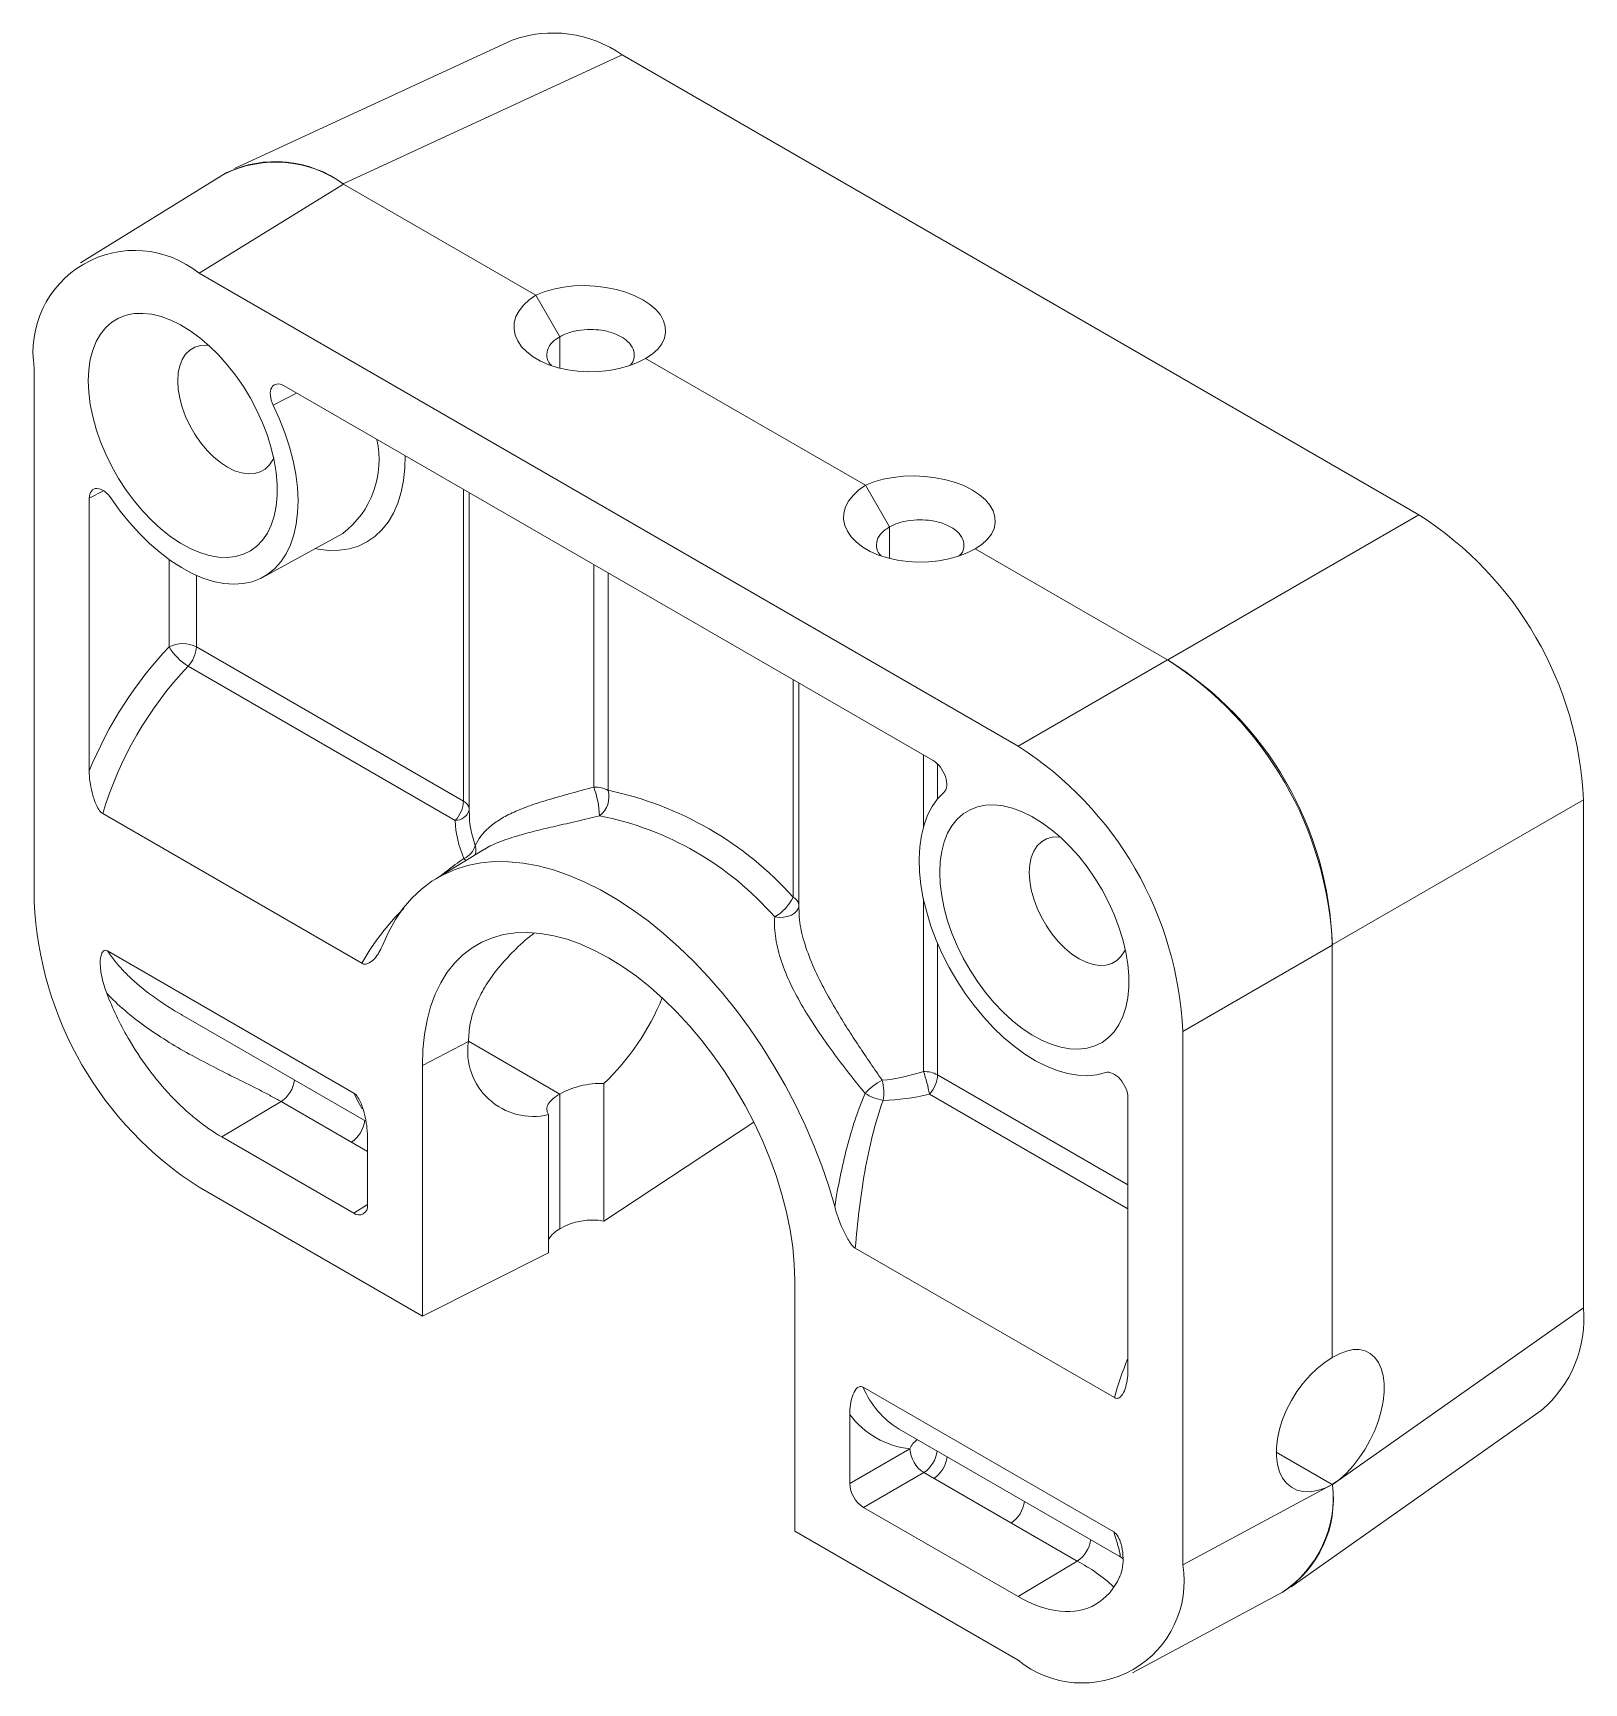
# Paper-space layout '_Isometric' of a CAD drawing. Header units: millimetres. Extents: x -18.6 to 21.3, y -15.3 to 27.2.
import ezdxf

# ---------------------------------------------------------------- set-up
doc = ezdxf.new("R2010")
doc.units = ezdxf.units.MM

psp = doc.layouts.new('_Isometric')

# ---------------------------------------------------------------- linework, layer by layer
at = {"color": 7, "linetype": 'Continuous', "lineweight": 15}
for p, q in [((-6.267, 26.975), (-13.416, 23.67)), ((-3.431, 26.594), (-10.612, 23.274)), ((17.078, 14.754), (-3.431, 26.594)), ((-13.628, 23.556), (-17.376, 21.239)), ((-10.607, 23.271), (-14.324, 20.973)), ((-10.612, 23.274), (-10.607, 23.271)), ((-5.657, 20.413), (-10.607, 23.271)), ((6.758, 8.802), (-14.324, 20.973)), ((-5.038, 19.341), (-5.657, 20.413)), ((-5.038, 18.531), (-5.038, 19.341)), ((2.828, 15.515), (-2.828, 18.78)), ((-18.566, 18.523), (-18.566, 4.793)), ((4.572, 8.431), (-12.138, 18.077)), ((-7.371, 15.326), (-7.371, 7.102)), ((3.447, 14.443), (2.828, 15.515)), ((-17.152, 15.181), (-17.152, 8.167)), ((3.447, 13.633), (3.447, 14.443)), ((10.612, 11.021), (17.078, 14.754)), ((-12.673, 13.153), (-10.627, 14.277)), ((10.607, 11.024), (5.657, 13.882)), ((-14.394, 11.356), (-7.516, 7.385)), ((-7.729, 6.888), (-14.607, 10.859)), ((6.758, 8.802), (10.607, 11.024)), ((10.607, 11.024), (10.612, 11.021)), ((1.114, 10.427), (1.114, 4.628)), ((21.315, 7.415), (14.849, 3.683)), ((21.315, -5.654), (21.315, 7.415)), ((-10.134, 3.213), (-16.804, 7.064)), ((-6.975, 6.147), (-8.227, 5.388)), ((-16.679, 3.53), (-10.34, -0.13)), ((14.849, 3.677), (11, 1.455)), ((14.849, 3.683), (14.849, 3.677)), ((14.849, -6.939), (14.849, 3.677)), ((-14.779, 1.891), (-14.756, 1.878)), ((-14.757, 1.876), (-10.03, -0.853)), ((11, -12.276), (11, 1.455)), ((-8.577, 0.584), (-7.391, 1.201)), ((-7.39, 1.204), (-5.038, -0.154)), ((-8.577, 0.584), (-8.577, -5.872)), ((-3.906, 0.115), (-3.906, -3.424)), ((-12.215, -0.35), (-13.738, -1.26)), ((-9.992, -1.633), (-12.215, -0.35)), ((-5.038, -3.624), (-5.038, -0.154)), ((9.586, -7.268), (9.586, -0.254)), ((-5.33, -0.683), (-5.33, -4.246)), ((-13.738, -1.26), (-10.345, -3.219)), ((-9.992, -3.014), (-9.992, -1.233)), ((-3.906, -3.424), (-0.044, -0.877)), ((-14.324, -2.555), (-8.577, -5.872)), ((-8.577, -5.872), (-5.33, -4.246)), ((9.238, -7.97), (2.568, -4.119)), ((1.011, -11.408), (1.011, -4.952)), ((14.849, -10.212), (21.315, -5.654)), ((2.774, -7.7), (9.222, -11.422)), ((2.426, -8.401), (2.426, -10.183)), ((13.79, -12.839), (20.227, -8.301)), ((3.695, -8.777), (9.36, -12.047)), ((2.426, -10.183), (3.976, -9.288)), ((14.849, -10.205), (13.407, -9.373)), ((4.329, -9.9), (2.779, -10.795)), ((8.282, -12.182), (4.329, -9.9)), ((11, -12.276), (14.849, -10.206)), ((14.849, -10.206), (14.849, -10.205)), ((14.849, -10.206), (14.849, -10.212)), ((2.779, -10.795), (6.758, -13.092)), ((1.011, -11.408), (6.758, -14.725)), ((8.282, -12.182), (6.758, -13.092)), ((9.705, -15.052), (13.585, -12.966))]:
    psp.add_line(p, q, dxfattribs=at)
at = {"color": 8, "linetype": 'Continuous', "lineweight": 15}
for p, q in [((-11.815, 17.891), (-12.415, 17.576)), ((-16.783, 15.372), (-17.152, 15.181)), ((-7.516, 7.385), (-7.516, 15.409)), ((-15.095, 11.36), (-15.095, 13.603)), ((-14.394, 13.198), (-14.394, 11.356)), ((-4.164, 7.748), (-4.164, 13.474)), ((-3.797, 13.262), (-3.797, 7.663)), ((0.969, 4.912), (0.969, 10.511)), ((4.321, 6.715), (4.321, 8.576)), ((4.688, 8.341), (4.688, 7.443)), ((4.321, 0.424), (4.321, 4.873)), ((4.688, 3.722), (4.688, 0.34)), ((4.688, 0.34), (9.586, -2.488)), ((9.586, -3.107), (4.476, -0.157)), ((-10.345, -3.219), (-9.992, -3))]:
    psp.add_line(p, q, dxfattribs=at)
at = {"color": 7, "linetype": 'Continuous', "lineweight": 15, "flags": 128}
for points in [[(-2.828, 18.78), (-3.035, 18.676), (-3.263, 18.589), (-3.508, 18.52), (-3.767, 18.471), (-4.033, 18.443), (-4.303, 18.437), (-4.571, 18.451), (-4.833, 18.487), (-5.084, 18.543), (-5.319, 18.619), (-5.534, 18.713), (-5.725, 18.823), (-5.888, 18.948), (-6.021, 19.084), (-6.121, 19.231), (-6.187, 19.384), (-6.217, 19.541), (-6.21, 19.7), (-6.167, 19.857), (-6.088, 20.009), (-5.976, 20.155), (-5.831, 20.29), (-5.657, 20.413)], [(-2.828, 18.78), (-2.658, 18.894), (-2.519, 19.021), (-2.414, 19.158), (-2.346, 19.302), (-2.315, 19.451), (-2.322, 19.603), (-2.367, 19.753), (-2.449, 19.9), (-2.567, 20.04), (-2.717, 20.172), (-2.899, 20.291), (-3.107, 20.397), (-3.339, 20.486), (-3.589, 20.558), (-3.852, 20.611), (-4.125, 20.644), (-4.401, 20.656), (-4.676, 20.647), (-4.944, 20.618), (-5.2, 20.568), (-5.439, 20.5), (-5.657, 20.413)], [(-17.178, 18.205), (-17.165, 18.487), (-17.127, 18.751), (-17.063, 18.994), (-16.974, 19.214), (-16.862, 19.408), (-16.728, 19.574), (-16.572, 19.712), (-16.397, 19.818), (-16.205, 19.892), (-15.997, 19.934), (-15.775, 19.942), (-15.543, 19.917), (-15.302, 19.859), (-15.056, 19.769), (-14.806, 19.647), (-14.555, 19.494), (-14.307, 19.314), (-14.063, 19.106), (-13.826, 18.875), (-13.599, 18.621), (-13.384, 18.348), (-13.183, 18.058), (-12.999, 17.755), (-12.834, 17.442), (-12.689, 17.123), (-12.565, 16.799), (-12.465, 16.476), (-12.389, 16.156), (-12.337, 15.843), (-12.312, 15.541), (-12.312, 15.251), (-12.337, 14.978), (-12.389, 14.724), (-12.465, 14.493), (-12.565, 14.285), (-12.689, 14.105), (-12.834, 13.953), (-12.999, 13.831), (-13.183, 13.74), (-13.384, 13.682), (-13.599, 13.657), (-13.826, 13.666), (-14.063, 13.707), (-14.307, 13.782), (-14.555, 13.888), (-14.806, 14.025), (-15.056, 14.192), (-15.302, 14.386), (-15.543, 14.606), (-15.775, 14.849), (-15.997, 15.113), (-16.205, 15.394), (-16.397, 15.691), (-16.572, 15.999), (-16.728, 16.316), (-16.862, 16.638), (-16.974, 16.962), (-17.063, 17.284), (-17.127, 17.6), (-17.165, 17.909), (-17.178, 18.205)], [(-14.073, 19.116), (-14.125, 19.12), (-14.286, 19.112), (-14.432, 19.07), (-14.562, 18.995), (-14.671, 18.889), (-14.759, 18.754), (-14.823, 18.593), (-14.862, 18.409), (-14.875, 18.205), (-14.862, 17.987), (-14.823, 17.758), (-14.759, 17.523), (-14.671, 17.286), (-14.562, 17.054), (-14.432, 16.83), (-14.286, 16.618), (-14.125, 16.424), (-13.953, 16.251), (-13.774, 16.103), (-13.592, 15.982), (-13.409, 15.892), (-13.23, 15.834), (-13.059, 15.809), (-12.898, 15.817), (-12.751, 15.859), (-12.622, 15.934), (-12.512, 16.04), (-12.424, 16.175), (-12.402, 16.221)], [(-12.415, 17.576), (-12.253, 17.222), (-12.114, 16.864), (-11.997, 16.505), (-11.904, 16.149), (-11.837, 15.799), (-11.794, 15.457), (-11.778, 15.128), (-11.788, 14.813), (-11.824, 14.515), (-11.885, 14.237), (-11.972, 13.982), (-12.083, 13.752), (-12.217, 13.549), (-12.373, 13.374), (-12.551, 13.229), (-12.747, 13.115), (-12.961, 13.034), (-13.191, 12.986), (-13.434, 12.972), (-13.689, 12.991), (-13.953, 13.043), (-14.224, 13.129), (-14.5, 13.247), (-14.777, 13.396), (-15.055, 13.575), (-15.33, 13.782), (-15.599, 14.016), (-15.861, 14.274), (-16.113, 14.554), (-16.354, 14.854), (-16.58, 15.171)], [(5.657, 13.882), (5.827, 13.996), (5.966, 14.122), (6.071, 14.259), (6.14, 14.404), (6.171, 14.553), (6.164, 14.704), (6.118, 14.855), (6.036, 15.002), (5.919, 15.142), (5.768, 15.273), (5.586, 15.393), (5.378, 15.498), (5.147, 15.588), (4.897, 15.66), (4.633, 15.712), (4.36, 15.745), (4.084, 15.758), (3.809, 15.749), (3.541, 15.72), (3.285, 15.67), (3.046, 15.601), (2.828, 15.515)], [(5.657, 13.882), (5.45, 13.777), (5.222, 13.69), (4.977, 13.622), (4.719, 13.573), (4.452, 13.545), (4.182, 13.538), (3.914, 13.553), (3.652, 13.589), (3.401, 13.645), (3.166, 13.721), (2.951, 13.815), (2.76, 13.925), (2.597, 14.049), (2.464, 14.186), (2.364, 14.332), (2.298, 14.485), (2.269, 14.643), (2.275, 14.801), (2.319, 14.958), (2.397, 15.111), (2.51, 15.256), (2.654, 15.392), (2.828, 15.515)], [(9.014, 0.397), (8.788, 0.341), (8.547, 0.318), (8.295, 0.329), (8.033, 0.373), (7.764, 0.45), (7.489, 0.56), (7.211, 0.702), (6.934, 0.873), (6.658, 1.074), (6.387, 1.301), (6.123, 1.554), (5.868, 1.829), (5.625, 2.124), (5.395, 2.437), (5.181, 2.766), (4.984, 3.106), (4.807, 3.456), (4.651, 3.811), (4.517, 4.17), (4.406, 4.528), (4.319, 4.883), (4.258, 5.231), (4.222, 5.57), (4.212, 5.897), (4.228, 6.208), (4.271, 6.5), (4.338, 6.773), (4.431, 7.022), (4.548, 7.246), (4.687, 7.442), (4.849, 7.61)], [(4.742, 5.551), (4.755, 5.833), (4.794, 6.096), (4.858, 6.339), (4.946, 6.559), (5.058, 6.753), (5.193, 6.92), (5.348, 7.057), (5.523, 7.164), (5.716, 7.238), (5.924, 7.279), (6.145, 7.288), (6.377, 7.263), (6.618, 7.205), (6.865, 7.114), (7.114, 6.992), (7.365, 6.84), (7.614, 6.659), (7.858, 6.452), (8.094, 6.22), (8.321, 5.967), (8.536, 5.693), (8.737, 5.404), (8.921, 5.101), (9.086, 4.788), (9.232, 4.468), (9.355, 4.145), (9.455, 3.822), (9.532, 3.502), (9.583, 3.189), (9.609, 2.886), (9.609, 2.597), (9.583, 2.324), (9.532, 2.07), (9.455, 1.838), (9.355, 1.631), (9.232, 1.45), (9.086, 1.298), (8.921, 1.176), (8.737, 1.086), (8.536, 1.028), (8.321, 1.003), (8.094, 1.011), (7.858, 1.053), (7.614, 1.127), (7.365, 1.234), (7.114, 1.371), (6.865, 1.537), (6.618, 1.732), (6.377, 1.952), (6.145, 2.195), (5.924, 2.458), (5.716, 2.74), (5.523, 3.037), (5.348, 3.345), (5.193, 3.662), (5.058, 3.984), (4.946, 4.307), (4.858, 4.629), (4.794, 4.946), (4.755, 5.254), (4.742, 5.551)], [(7.847, 6.462), (7.795, 6.466), (7.635, 6.457), (7.488, 6.415), (7.359, 6.34), (7.249, 6.235), (7.161, 6.1), (7.097, 5.938), (7.058, 5.754), (7.045, 5.551), (7.058, 5.332), (7.097, 5.103), (7.161, 4.868), (7.249, 4.632), (7.359, 4.399), (7.488, 4.175), (7.635, 3.964), (7.795, 3.77), (7.967, 3.597), (8.146, 3.449), (8.329, 3.328), (8.511, 3.238), (8.69, 3.179), (8.862, 3.154), (9.022, 3.163), (9.169, 3.205), (9.299, 3.28), (9.408, 3.386), (9.496, 3.52), (9.518, 3.567)], [(-9.605, 3.668), (-9.45, 4.015), (-9.272, 4.336), (-9.069, 4.628), (-8.844, 4.891), (-8.597, 5.123), (-8.329, 5.324), (-8.041, 5.492), (-7.736, 5.627), (-7.413, 5.728), (-7.074, 5.795), (-6.721, 5.828), (-6.355, 5.826), (-5.979, 5.79), (-5.593, 5.719), (-5.199, 5.614), (-4.799, 5.475), (-4.394, 5.304), (-3.987, 5.1), (-3.579, 4.864), (-3.172, 4.598), (-2.767, 4.303), (-2.367, 3.98), (-1.973, 3.63), (-1.587, 3.255), (-1.211, 2.856), (-0.845, 2.436), (-0.492, 1.996), (-0.153, 1.538), (0.17, 1.063), (0.475, 0.575), (0.763, 0.075), (1.031, -0.435), (1.278, -0.953), (1.503, -1.475), (1.706, -2.001), (1.884, -2.528), (2.039, -3.053)], [(1.011, -4.952), (0.998, -4.53), (0.958, -4.096), (0.891, -3.65), (0.798, -3.197), (0.68, -2.738), (0.537, -2.275), (0.369, -1.813), (0.178, -1.352), (-0.035, -0.896), (-0.268, -0.447), (-0.522, -0.008), (-0.794, 0.419), (-1.082, 0.831), (-1.386, 1.227), (-1.703, 1.603), (-2.031, 1.959), (-2.37, 2.291), (-2.716, 2.598), (-3.068, 2.878), (-3.425, 3.13), (-3.783, 3.353), (-4.141, 3.544), (-4.498, 3.703), (-4.85, 3.83), (-5.196, 3.922), (-5.535, 3.981), (-5.863, 4.005), (-6.18, 3.995), (-6.484, 3.95), (-6.772, 3.87), (-7.044, 3.757), (-7.298, 3.611), (-7.531, 3.432), (-7.744, 3.222), (-7.935, 2.981), (-8.103, 2.712), (-8.246, 2.415), (-8.364, 2.093), (-8.457, 1.746), (-8.524, 1.378), (-8.564, 0.99), (-8.577, 0.584)], [(14.849, -10.205), (15.031, -10.073), (15.21, -9.913), (15.382, -9.727), (15.544, -9.521), (15.693, -9.297), (15.826, -9.059), (15.941, -8.812), (16.036, -8.561), (16.109, -8.311), (16.158, -8.065), (16.183, -7.829), (16.183, -7.606), (16.158, -7.401), (16.109, -7.219), (16.036, -7.061), (15.941, -6.932), (15.826, -6.833), (15.693, -6.766), (15.544, -6.733), (15.382, -6.734), (15.21, -6.769), (15.031, -6.838), (14.849, -6.939)], [(14.849, -10.205), (14.653, -10.3), (14.46, -10.363), (14.275, -10.392), (14.1, -10.387), (13.939, -10.348), (13.795, -10.276), (13.671, -10.172), (13.569, -10.039), (13.49, -9.878), (13.437, -9.692), (13.41, -9.486), (13.41, -9.263), (13.437, -9.027), (13.49, -8.782), (13.569, -8.534), (13.671, -8.286), (13.795, -8.044), (13.939, -7.811), (14.1, -7.593), (14.275, -7.393), (14.46, -7.216), (14.653, -7.063), (14.849, -6.939)]]:
    psp.add_lwpolyline(points, dxfattribs=at)
at = {"color": 8, "linetype": 'Continuous', "lineweight": 15, "flags": 128}
for points in [[(-9.021, 16.278), (-9.029, 15.967), (-9.063, 15.642), (-9.123, 15.338), (-9.21, 15.056), (-9.322, 14.8), (-9.459, 14.57), (-9.618, 14.369), (-9.8, 14.198), (-10.003, 14.059), (-10.224, 13.953), (-10.463, 13.881), (-10.717, 13.843), (-10.984, 13.84), (-11.262, 13.871), (-11.339, 13.886)], [(-7.461, 5.853), (-7.476, 5.874), (-7.505, 5.913)], [(0.494, 4.404), (0.607, 4.393), (0.72, 4.398), (0.827, 4.418), (0.924, 4.454), (1.005, 4.503), (1.066, 4.562), (1.103, 4.629), (1.114, 4.677)], [(-10.123, -0.539), (-10.207, -0.402), (-10.34, -0.13)]]:
    psp.add_lwpolyline(points, dxfattribs=at)
at = {"color": 7, "linetype": 'Continuous', "lineweight": 15}
for centre, radius, start, end in [((-5.215, 24.062), 3.097, 54.8313, 109.8573), ((-12.357, 20.832), 3.002, 54.3417, 115.6891), ((-12.353, 20.923), 2.925, 53.4777, 115.8503), ((-15.98, 18.943), 2.62, 50.7928, 189.218), ((12.122, 7), 9.203, 2.5878, 57.4122), ((-7.514, 4.217), 10.416, 136.7051, 157.7114), ((-14.748, 10.672), 0.77, 62.6565, 116.7662), ((-13.864, 12.073), 1.423, 210.0828, 238.5249), ((-15.172, 11.394), 0.778, 316.5402, 357.1727), ((-7.728, 4.342), 9.476, 136.5508, 163.3092), ((5.64, 3.258), 9.219, 2.6035, 57.3965), ((5.905, 3.411), 8.948, 1.7387, 58.2613), ((1.791, 1.036), 9.219, 2.6035, 57.3965), ((-4.138, 7.021), 0.727, 62.0396, 92.0246), ((-6.46, 6.907), 2.445, 2.3788, 20.1122), ((-4.369, 7.491), 0.597, 306.1174, 16.7936), ((-5.587, -0.941), 8.789, 41.7576, 78.2478), ((-8.294, 7.424), 0.778, 316.5402, 357.1727), ((-5.573, -0.896), 8.057, 41.1434, 78.862), ((-7.701, 6.378), 0.505, 292.8085, 344.9255), ((-9.357, 5.211), 9.219, 182.6035, 237.3965), ((-0.15, 5.484), 1.257, 300.8321, 332.9451), ((-8.237, 4.683), 6.295, 313.4766, 337.9592), ((-5.727, 0.952), 1.683, 171.481, 283.6498), ((4.347, -0.302), 0.727, 62.0396, 92.0246), ((3.967, -1.177), 1.549, 117.1828, 137.8136), ((2.139, -0.116), 1.165, 350.0687, 15.78), ((1.636, -0.599), 2.874, 8.8543, 20.8691), ((3.911, 0.378), 0.778, 316.5402, 357.1727), ((3.494, 0.917), 1.252, 237.38, 260.4255), ((-10.207, -3.049), 0.218, 230.7928, 9.218), ((-4.735, -4.233), 0.68, 116.4512, 150.9088), ((-4.197, -5.077), 1.679, 79.9998, 120.0542), ((18.23, -5.933), 3.097, 310.1407, 5.1721), ((4.218, -7.066), 2.235, 216.6856, 263.7702), ((4.767, -9.239), 0.793, 183.5222, 236.4778), ((3.193, -10.148), 0.768, 182.6035, 237.3965), ((11.968, -10.552), 2.902, 303.1274, 6.8437), ((12.044, -10.591), 2.831, 302.9776, 7.6962), ((8.414, -12.695), 2.62, 230.7928, 9.218)]:
    psp.add_arc(centre, radius, start, end, dxfattribs=at)
at = {"color": 8, "linetype": 'Continuous', "lineweight": 15}
for centre, radius, start, end in [((-12.07, 16.172), 2.382, 307.3014, 12.7232), ((-7.624, 7.151), 0.258, 11.383, 65.2666), ((-7.729, 7.263), 0.375, 270.0167, 342.624), ((-7.659, 6.128), 0.461, 344.0438, 14.9701), ((0.861, 4.677), 0.258, 11.383, 65.2666), ((-12.642, 0.3), 0.777, 303.3338, 353.2906), ((-10.832, -0.745), 0.777, 303.3338, 353.2906), ((18.184, -10.493), 9.295, 157.672, 164.2488), ((4.844, -6.86), 2.235, 202.0694, 239.0585), ((4.435, -9.461), 0.491, 122.9217, 159.3023), ((3.902, -9.251), 0.777, 303.3338, 353.2906), ((4.16, -9.4), 0.777, 303.3338, 353.2906), ((6.149, -10.548), 0.777, 303.3338, 353.2906), ((7.854, -11.533), 0.777, 303.3338, 353.2906), ((6.4, -15.872), 4.142, 47.12, 62.9788)]:
    psp.add_arc(centre, radius, start, end, dxfattribs=at)
at = {"color": 7, "linetype": 'Continuous', "lineweight": 15}
for points, knots in [([(-5.038, 19.341), (-5.086, 19.311), (-5.217, 19.227), (-5.354, 19.053), (-5.383, 18.837), (-5.34, 18.676), (-5.259, 18.608), (-5.25, 18.6)], [0, 0, 0, 0, 0.152393, 0.423118, 0.693841, 0.964562, 1, 1, 1, 1]), ([(-3.248, 18.595), (-3.23, 18.611), (-3.144, 18.689), (-3.106, 18.858), (-3.152, 19.075), (-3.329, 19.273), (-3.608, 19.426), (-3.931, 19.51), (-4.262, 19.535), (-4.593, 19.507), (-4.862, 19.432), (-4.997, 19.363), (-5.038, 19.341)], [0, 0, 0, 0, 0.031867, 0.151877, 0.271886, 0.391895, 0.511902, 0.631909, 0.721604, 0.827114, 0.947123, 1, 1, 1, 1]), ([(-12.415, 17.576), (-12.456, 17.66), (-12.482, 17.748), (-12.496, 17.907), (-12.484, 17.979), (-12.427, 18.082), (-12.382, 18.115), (-12.269, 18.131), (-12.204, 18.116), (-12.138, 18.077)], [0, 0, 0, 0, 0.25, 0.25, 0.5, 0.5, 0.75, 0.75, 1, 1, 1, 1]), ([(-17.152, 15.181), (-17.152, 15.258), (-17.133, 15.323), (-17.063, 15.411), (-17.012, 15.435), (-16.894, 15.433), (-16.827, 15.408), (-16.695, 15.315), (-16.632, 15.249), (-16.58, 15.171)], [0, 0, 0, 0, 0.25, 0.25, 0.5, 0.5, 0.75, 0.75, 1, 1, 1, 1]), ([(3.447, 14.443), (3.4, 14.413), (3.268, 14.329), (3.131, 14.155), (3.102, 13.938), (3.146, 13.778), (3.226, 13.71), (3.235, 13.702)], [0, 0, 0, 0, 0.152393, 0.423118, 0.693841, 0.964562, 1, 1, 1, 1]), ([(5.237, 13.697), (5.255, 13.713), (5.341, 13.79), (5.38, 13.96), (5.334, 14.177), (5.156, 14.375), (4.877, 14.528), (4.555, 14.611), (4.223, 14.636), (3.892, 14.609), (3.623, 14.534), (3.488, 14.464), (3.447, 14.443)], [0, 0, 0, 0, 0.031867, 0.151877, 0.271886, 0.391895, 0.511902, 0.631909, 0.721604, 0.827114, 0.947123, 1, 1, 1, 1]), ([(-16.804, 7.064), (-16.843, 7.086), (-16.879, 7.128), (-16.938, 7.219), (-16.962, 7.267), (-17.026, 7.414), (-17.055, 7.512), (-17.128, 7.805), (-17.152, 7.991), (-17.152, 8.167)], [0, 0, 0, 0, 0.125, 0.125, 0.25, 0.25, 0.5, 0.5, 1, 1, 1, 1]), ([(4.572, 8.431), (4.638, 8.393), (4.703, 8.333), (4.815, 8.188), (4.861, 8.102), (4.918, 7.933), (4.93, 7.849), (4.916, 7.704), (4.89, 7.646), (4.849, 7.61)], [0, 0, 0, 0, 0.25, 0.25, 0.5, 0.5, 0.75, 0.75, 1, 1, 1, 1]), ([(-7.214, 6.247), (-7.135, 6.409), (-7.024, 6.559), (-6.791, 6.767), (-6.702, 6.834), (-6.502, 6.962), (-6.39, 7.023), (-6.139, 7.141), (-5.999, 7.199), (-5.693, 7.31), (-5.528, 7.363), (-5.171, 7.471), (-4.979, 7.524), (-4.583, 7.633), (-4.377, 7.688), (-4.164, 7.748)], [0, 0, 0, 0, 0.25, 0.25, 0.375, 0.375, 0.5, 0.5, 0.625, 0.625, 0.75, 0.75, 0.875, 0.875, 1, 1, 1, 1]), ([(2.82, -0.137), (2.542, 0.207), (2.265, 0.559), (1.86, 1.109), (1.727, 1.295), (1.468, 1.68), (1.343, 1.876), (1.113, 2.267), (1.006, 2.465), (0.815, 2.864), (0.732, 3.065), (0.6, 3.458), (0.551, 3.653), (0.491, 4.038), (0.482, 4.224), (0.494, 4.404)], [0, 0, 0, 0, 0.25, 0.25, 0.375, 0.375, 0.5, 0.5, 0.625, 0.625, 0.75, 0.75, 0.875, 0.875, 1, 1, 1, 1]), ([(-7.391, 1.201), (-7.381, 1.356), (-7.362, 1.671), (-7.21, 2.144), (-6.977, 2.606), (-6.664, 3.054), (-6.273, 3.486), (-5.945, 3.799), (-5.742, 3.953), (-5.704, 3.982)], [0, 0, 0, 0, 0.1541325, 0.3131681, 0.4672305, 0.6251933, 0.7913054, 0.9611915, 1, 1, 1, 1]), ([(-16.703, 2.439), (-16.747, 2.554), (-16.783, 2.669), (-16.838, 2.896), (-16.857, 3.009), (-16.872, 3.222), (-16.87, 3.327), (-16.836, 3.458), (-16.821, 3.497), (-16.78, 3.536), (-16.763, 3.546), (-16.724, 3.549), (-16.702, 3.543), (-16.679, 3.53)], [0, 0, 0, 0, 0.25, 0.25, 0.5, 0.5, 0.75, 0.75, 0.875, 0.875, 0.9375, 0.9375, 1, 1, 1, 1]), ([(-9.605, 3.668), (-9.656, 3.539), (-9.722, 3.428), (-9.845, 3.292), (-9.89, 3.25), (-9.97, 3.207), (-9.998, 3.196), (-10.061, 3.188), (-10.096, 3.192), (-10.134, 3.213)], [0, 0, 0, 0, 0.5, 0.5, 0.75, 0.75, 0.875, 0.875, 1, 1, 1, 1]), ([(-16.703, 2.439), (-16.552, 2.048), (-16.367, 1.66), (-15.837, 0.741), (-15.458, 0.231), (-14.631, -0.642), (-14.182, -1.003), (-13.738, -1.26)], [-0.266656, -0.266656, -0.266656, -0.266656, 0, 0, 0.392623, 0.392623, 0.785246, 0.785246, 0.785246, 0.785246]), ([(-12.215, -0.35), (-12.297, -0.302), (-12.384, -0.254), (-12.563, -0.157), (-12.656, -0.108), (-12.943, 0.04), (-13.147, 0.141), (-13.554, 0.343), (-13.759, 0.445), (-14.171, 0.656), (-14.377, 0.765), (-14.978, 1.099), (-15.361, 1.334), (-16.081, 1.854), (-16.416, 2.137), (-16.703, 2.439)], [0, 0, 0, 0, 0.0625, 0.0625, 0.125, 0.125, 0.25, 0.25, 0.375, 0.375, 0.5, 0.5, 0.75, 0.75, 1, 1, 1, 1]), ([(-5.038, -0.154), (-4.892, -0.07), (-4.707, 0.005), (-4.311, 0.104), (-4.102, 0.129), (-3.906, 0.115)], [0, 0, 0, 0, 0.5, 0.5, 1, 1, 1, 1]), ([(9.014, 0.397), (9.066, 0.414), (9.129, 0.407), (9.259, 0.349), (9.327, 0.296), (9.446, 0.161), (9.497, 0.08), (9.567, -0.091), (9.586, -0.177), (9.586, -0.254)], [0, 0, 0, 0, 0.25, 0.25, 0.5, 0.5, 0.75, 0.75, 1, 1, 1, 1]), ([(-10.34, -0.13), (-10.301, -0.152), (-10.265, -0.194), (-10.205, -0.285), (-10.181, -0.333), (-10.118, -0.48), (-10.088, -0.578), (-10.015, -0.871), (-9.992, -1.057), (-9.992, -1.233)], [0, 0, 0, 0, 0.125, 0.125, 0.25, 0.25, 0.5, 0.5, 1, 1, 1, 1]), ([(-5.33, -0.683), (-5.357, -0.638), (-5.37, -0.594), (-5.372, -0.505), (-5.36, -0.459), (-5.284, -0.326), (-5.181, -0.236), (-5.038, -0.154)], [0, 0, 0, 0, 0.25, 0.25, 0.5, 0.5, 1, 1, 1, 1]), ([(2.039, -3.053), (2.122, -2.537), (2.225, -2.024), (2.48, -1.048), (2.631, -0.581), (2.82, -0.137)], [0, 0, 0, 0, 0.5, 0.5, 1, 1, 1, 1]), ([(3.286, -0.317), (3.074, -0.895), (2.927, -1.509), (2.756, -2.479), (2.708, -2.808), (2.627, -3.463), (2.595, -3.791), (2.568, -4.119)], [0, 0, 0, 0, 0.5, 0.5, 0.75, 0.75, 1, 1, 1, 1]), ([(2.568, -4.119), (2.53, -4.098), (2.495, -4.061), (2.433, -3.98), (2.404, -3.936), (2.325, -3.803), (2.28, -3.711), (2.156, -3.43), (2.09, -3.241), (2.039, -3.053)], [0, 0, 0, 0, 0.125, 0.125, 0.25, 0.25, 0.5, 0.5, 1, 1, 1, 1]), ([(9.586, -7.268), (9.586, -7.445), (9.562, -7.603), (9.49, -7.811), (9.459, -7.876), (9.396, -7.949), (9.372, -7.97), (9.313, -7.992), (9.277, -7.992), (9.238, -7.97)], [0, 0, 0, 0, 0.5, 0.5, 0.75, 0.75, 0.875, 0.875, 1, 1, 1, 1]), ([(2.426, -8.401), (2.426, -8.225), (2.449, -8.067), (2.522, -7.859), (2.552, -7.794), (2.615, -7.721), (2.64, -7.7), (2.698, -7.678), (2.735, -7.677), (2.774, -7.7)], [0, 0, 0, 0, 0.5, 0.5, 0.75, 0.75, 0.875, 0.875, 1, 1, 1, 1]), ([(9.222, -11.422), (9.266, -11.448), (9.306, -11.498), (9.365, -11.605), (9.387, -11.661), (9.438, -11.827), (9.454, -11.935), (9.472, -12.241), (9.443, -12.422), (9.378, -12.568)], [0, 0, 0, 0, 0.125, 0.125, 0.25, 0.25, 0.5, 0.5, 1, 1, 1, 1]), ([(9.359, -12.047), (9.362, -12.048), (9.387, -12.06), (9.42, -12.085), (9.45, -12.11), (9.458, -12.118), (9.461, -12.121)], [0, 0, 0, 0, 0.056285, 0.43952, 0.819948, 1, 1, 1, 1]), ([(6.758, -13.092), (7.126, -13.305), (7.498, -13.434), (8.183, -13.503), (8.496, -13.441), (9.019, -13.139), (9.229, -12.899), (9.373, -12.579), (9.376, -12.574), (9.378, -12.568)], [-0.785246, -0.785246, -0.785246, -0.785246, -0.392623, -0.392623, 0, 0, 0.392623, 0.392623, 0.399465, 0.399465, 0.399465, 0.399465])]:
    psp.add_open_spline(points, degree=3, knots=knots, dxfattribs=at)
for points in [[(-7.505, 5.913), (-7.646, 6.219), (-7.723, 6.554), (-7.729, 6.888)], [(3.26, 0.201), (3.604, 0.229), (3.962, 0.311), (4.321, 0.424)], [(4.476, -0.157), (4.071, -0.254), (3.669, -0.313), (3.286, -0.317)]]:
    psp.add_open_spline(points, degree=3, dxfattribs=at)
at = {"color": 8, "linetype": 'Continuous', "lineweight": 15}
for points, knots in [([(-7.368, 7.102), (-7.367, 7.021), (-7.366, 6.897), (-7.328, 6.608), (-7.265, 6.407), (-7.214, 6.247)], [0, 0, 0, 0, 0.278542, 0.425609, 1, 1, 1, 1]), ([(-4.017, 7.009), (-4.208, 6.962), (-4.596, 6.866), (-5.144, 6.743), (-5.647, 6.625), (-6.038, 6.521), (-6.342, 6.428), (-6.648, 6.315), (-6.867, 6.224), (-6.966, 6.151), (-6.973, 6.145)], [0, 0, 0, 0, 0.146438, 0.297535, 0.441831, 0.589942, 0.686786, 0.784452, 0.984814, 1, 1, 1, 1]), ([(-8.1, 5.465), (-8.05, 5.506), (-7.858, 5.661), (-7.656, 5.806), (-7.505, 5.913)], [0, 0, 0, 0, 0.2595788, 1, 1, 1, 1]), ([(-10.134, 3.213), (-10.068, 3.328), (-9.936, 3.557), (-9.617, 4.004), (-9.32, 4.362), (-9.081, 4.595), (-9.051, 4.624)], [0, 0, 0, 0, 0.229763, 0.4609928, 0.9328933, 1, 1, 1, 1]), ([(1.119, 4.628), (1.121, 4.53), (1.126, 4.254), (1.24, 3.763), (1.458, 3.172), (1.751, 2.571), (2.063, 2.022), (2.371, 1.524), (2.663, 1.076), (2.962, 0.633), (3.16, 0.345), (3.26, 0.201)], [0, 0, 0, 0, 0.069394, 0.194179, 0.324117, 0.452111, 0.583387, 0.685558, 0.788633, 0.894014, 1, 1, 1, 1]), ([(-16.679, 3.53), (-16.646, 3.482), (-16.553, 3.343), (-16.372, 3.12), (-16.043, 2.779), (-15.696, 2.491), (-15.305, 2.214), (-15.05, 2.046), (-14.85, 1.932), (-14.779, 1.891)], [0, 0, 0, 0, 0.075429, 0.21732, 0.360533, 0.655008, 0.744372, 0.90954, 1, 1, 1, 1]), ([(9.362, -12.042), (9.368, -12.047), (9.396, -12.072), (9.39, -12.028), (9.372, -11.936), (9.342, -11.823), (9.295, -11.662), (9.247, -11.503), (9.222, -11.422)], [0, 0, 0, 0, 0.0781327, 0.3602574, 0.5051384, 0.6513508, 0.8240539, 1, 1, 1, 1])]:
    psp.add_open_spline(points, degree=3, knots=knots, dxfattribs=at)

doc.saveas('drawing.dxf')
